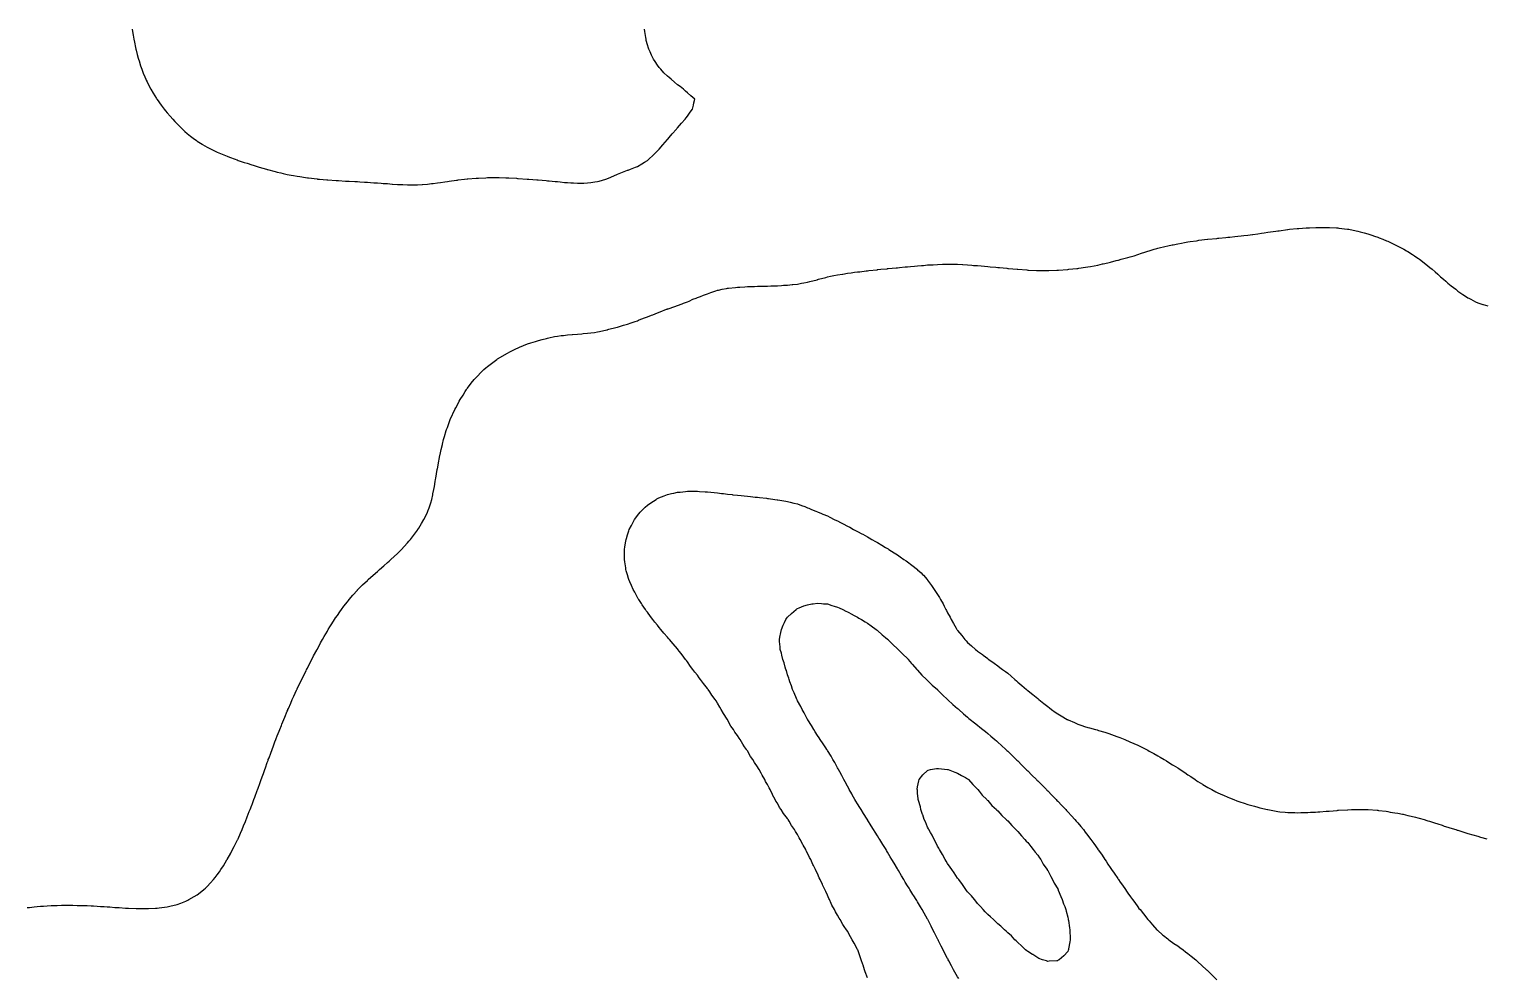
# Model space of a CAD drawing. Extents: x -717077 to -715000, y -984627 to -984000.
# Drawn here: x -715565.3 to -715419.6, y -984095.2 to -984000.5 of the extents above; entities that cross this region are included whole.
import ezdxf

# ---------------------------------------------------------------- set-up
doc = ezdxf.new("R2010")
doc.units = 0
doc.layers.add('buffer_B1_0_1_clip', color=7, linetype='Continuous')

msp = doc.modelspace()

# ---------------------------------------------------------------- linework, layer by layer
at = {"layer": 'buffer_B1_0_1_clip'}
for points in [[(-715555, -984000.5), (-715554.93, -984000.94), (-715554.91, -984001.09), (-715554.84, -984001.5), (-715554.78, -984001.79), (-715554.67, -984002.33), (-715554.63, -984002.5), (-715554.61, -984002.61), (-715554.49, -984003.03), (-715554.4, -984003.41), (-715554.37, -984003.5), (-715554.31, -984003.68), (-715554.16, -984004.17), (-715554.04, -984004.5), (-715553.89, -984004.89), (-715553.73, -984005.27), (-715553.63, -984005.5), (-715553.59, -984005.59), (-715553.49, -984005.77), (-715553.25, -984006.25), (-715553.12, -984006.5), (-715552.89, -984006.9), (-715552.56, -984007.43), (-715552.52, -984007.5), (-715552.51, -984007.52), (-715552.49, -984007.54), (-715552.1, -984008.11), (-715551.81, -984008.5), (-715551.67, -984008.67), (-715551.49, -984008.87), (-715551.21, -984009.21), (-715550.95, -984009.5), (-715550.73, -984009.74), (-715550.49, -984009.97), (-715550.24, -984010.24), (-715549.97, -984010.5), (-715549.73, -984010.73), (-715549.49, -984010.93), (-715549.18, -984011.18), (-715548.76, -984011.5), (-715548.61, -984011.61), (-715548.49, -984011.69), (-715548, -984012), (-715547.98, -984012.02), (-715547.49, -984012.3), (-715547.37, -984012.37), (-715547.11, -984012.5), (-715546.69, -984012.7), (-715546.49, -984012.78), (-715546, -984012.99), (-715545.99, -984013), (-715545.49, -984013.2), (-715545.28, -984013.28), (-715544.7, -984013.5), (-715544.55, -984013.55), (-715544.49, -984013.57), (-715544.39, -984013.61), (-715543.8, -984013.81), (-715543.49, -984013.9), (-715543.05, -984014.05), (-715542.89, -984014.1), (-715542.49, -984014.23), (-715542.29, -984014.29), (-715541.57, -984014.5), (-715541.51, -984014.52), (-715541.47, -984014.53), (-715540.72, -984014.72), (-715540.49, -984014.78), (-715540.13, -984014.86), (-715539.91, -984014.92), (-715539.49, -984015.01), (-715539.09, -984015.09), (-715538.87, -984015.13), (-715538.49, -984015.2), (-715538.24, -984015.24), (-715537.67, -984015.32), (-715537.49, -984015.35), (-715537.37, -984015.37), (-715536.52, -984015.47), (-715536.49, -984015.48), (-715536.48, -984015.48), (-715536.26, -984015.5), (-715535.55, -984015.56), (-715535.49, -984015.56), (-715535.43, -984015.56), (-715534.62, -984015.63), (-715534.49, -984015.63), (-715534.36, -984015.64), (-715533.68, -984015.68), (-715533.49, -984015.69), (-715533.3, -984015.69), (-715532.73, -984015.73), (-715532.49, -984015.74), (-715532.24, -984015.75), (-715531.78, -984015.79), (-715531.49, -984015.8), (-715531.18, -984015.82), (-715530.84, -984015.85), (-715530.49, -984015.86), (-715530.1, -984015.89), (-715529.91, -984015.91), (-715529.49, -984015.94), (-715529.02, -984015.98), (-715528.98, -984015.98), (-715528.49, -984016.02), (-715528.03, -984016.04), (-715527.95, -984016.04), (-715527.49, -984016.06), (-715527.06, -984016.06), (-715526.93, -984016.06), (-715526.49, -984016.06), (-715526.02, -984016.02), (-715525.97, -984016.02), (-715525.49, -984015.99), (-715525.07, -984015.93), (-715524.91, -984015.91), (-715524.49, -984015.86), (-715524.19, -984015.81), (-715523.74, -984015.75), (-715523.49, -984015.71), (-715523.31, -984015.68), (-715522.58, -984015.59), (-715522.49, -984015.58), (-715522.42, -984015.57), (-715521.77, -984015.5), (-715521.52, -984015.47), (-715521.49, -984015.47), (-715521.46, -984015.47), (-715520.6, -984015.4), (-715520.49, -984015.39), (-715520.38, -984015.38), (-715519.65, -984015.35), (-715519.49, -984015.34), (-715519.33, -984015.34), (-715518.67, -984015.33), (-715518.49, -984015.32), (-715518.32, -984015.33), (-715517.65, -984015.35), (-715517.49, -984015.35), (-715517.35, -984015.36), (-715516.59, -984015.4), (-715516.49, -984015.41), (-715516.41, -984015.41), (-715515.51, -984015.48), (-715515.49, -984015.49), (-715515.48, -984015.49), (-715515.34, -984015.5), (-715514.55, -984015.56), (-715514.49, -984015.56), (-715514.43, -984015.57), (-715513.63, -984015.64), (-715513.49, -984015.65), (-715513.33, -984015.66), (-715512.72, -984015.72), (-715512.49, -984015.74), (-715512.23, -984015.77), (-715511.8, -984015.81), (-715511.49, -984015.84), (-715511.14, -984015.86), (-715510.87, -984015.87), (-715510.49, -984015.89), (-715510.11, -984015.89), (-715509.87, -984015.88), (-715509.49, -984015.87), (-715509.17, -984015.83), (-715508.76, -984015.76), (-715508.49, -984015.73), (-715508.31, -984015.68), (-715507.67, -984015.5), (-715507.54, -984015.46), (-715507.49, -984015.44), (-715507.38, -984015.39), (-715506.85, -984015.15), (-715506.49, -984014.99), (-715506.15, -984014.85), (-715505.66, -984014.66), (-715505.49, -984014.6), (-715505.41, -984014.58), (-715505.18, -984014.5), (-715504.69, -984014.3), (-715504.49, -984014.21), (-715504.04, -984013.95), (-715503.79, -984013.79), (-715503.49, -984013.61), (-715503.43, -984013.56), (-715503.36, -984013.5), (-715502.91, -984013.08), (-715502.49, -984012.67), (-715502.41, -984012.58), (-715502.34, -984012.5), (-715501.95, -984012.05), (-715501.49, -984011.53), (-715501.48, -984011.51), (-715501.47, -984011.5), (-715501.33, -984011.34), (-715501.02, -984010.97), (-715500.6, -984010.5), (-715500.55, -984010.44), (-715500.49, -984010.37), (-715500.09, -984009.9), (-715499.71, -984009.5), (-715499.63, -984009.37), (-715499.49, -984009.18), (-715499.21, -984008.79), (-715498.98, -984008.5), (-715498.9, -984008.1), (-715498.85, -984007.85), (-715498.77, -984007.5), (-715499.16, -984007.16), (-715499.49, -984006.86), (-715499.68, -984006.69), (-715499.88, -984006.5), (-715500.24, -984006.24), (-715500.49, -984006.05), (-715500.8, -984005.8), (-715501.14, -984005.5), (-715501.33, -984005.34), (-715501.49, -984005.2), (-715501.85, -984004.85), (-715502.17, -984004.5), (-715502.32, -984004.32), (-715502.49, -984004.09), (-715502.74, -984003.74), (-715502.89, -984003.5), (-715503.09, -984003.1), (-715503.24, -984002.75), (-715503.36, -984002.5), (-715503.39, -984002.4), (-715503.49, -984002.05), (-715503.61, -984001.62), (-715503.64, -984001.5), (-715503.67, -984001.33), (-715503.75, -984000.75), (-715503.78, -984000.5)], [(-715565.49, -984088.29), (-715565.26, -984088.27), (-715564.78, -984088.22), (-715564.49, -984088.19), (-715564.16, -984088.16), (-715563.86, -984088.14), (-715563.49, -984088.11), (-715563.09, -984088.09), (-715562.91, -984088.09), (-715562.49, -984088.07), (-715562.06, -984088.06), (-715561.93, -984088.06), (-715561.49, -984088.06), (-715561.06, -984088.06), (-715560.93, -984088.06), (-715560.49, -984088.07), (-715560.07, -984088.08), (-715559.91, -984088.08), (-715559.49, -984088.1), (-715559.11, -984088.11), (-715558.86, -984088.13), (-715558.49, -984088.15), (-715558.16, -984088.17), (-715557.8, -984088.2), (-715557.49, -984088.22), (-715557.23, -984088.23), (-715556.72, -984088.28), (-715556.49, -984088.29), (-715556.29, -984088.3), (-715555.65, -984088.34), (-715555.49, -984088.35), (-715555.35, -984088.35), (-715554.61, -984088.39), (-715554.49, -984088.39), (-715554.38, -984088.39), (-715553.6, -984088.39), (-715553.49, -984088.39), (-715553.37, -984088.38), (-715552.65, -984088.35), (-715552.49, -984088.34), (-715552.3, -984088.31), (-715551.75, -984088.25), (-715551.49, -984088.21), (-715551.11, -984088.12), (-715550.92, -984088.08), (-715550.49, -984087.97), (-715550.15, -984087.85), (-715549.63, -984087.64), (-715549.49, -984087.58), (-715549.44, -984087.56), (-715549.34, -984087.5), (-715548.79, -984087.2), (-715548.49, -984087.01), (-715548.2, -984086.79), (-715547.85, -984086.5), (-715547.66, -984086.34), (-715547.49, -984086.19), (-715547.16, -984085.83), (-715546.88, -984085.5), (-715546.7, -984085.29), (-715546.49, -984085.02), (-715546.28, -984084.72), (-715546.13, -984084.5), (-715545.88, -984084.11), (-715545.53, -984083.53), (-715545.51, -984083.5), (-715545.5, -984083.49), (-715545.49, -984083.48), (-715545.14, -984082.85), (-715544.96, -984082.5), (-715544.8, -984082.2), (-715544.49, -984081.58), (-715544.47, -984081.53), (-715544.45, -984081.5), (-715544.42, -984081.43), (-715544.16, -984080.84), (-715544.01, -984080.5), (-715543.86, -984080.13), (-715543.68, -984079.68), (-715543.6, -984079.5), (-715543.57, -984079.42), (-715543.49, -984079.22), (-715543.29, -984078.7), (-715543.21, -984078.5), (-715543.04, -984078.04), (-715543.01, -984077.98), (-715542.83, -984077.5), (-715542.74, -984077.26), (-715542.49, -984076.58), (-715542.47, -984076.52), (-715542.46, -984076.5), (-715542.45, -984076.45), (-715542.2, -984075.79), (-715542.1, -984075.5), (-715541.94, -984075.05), (-715541.88, -984074.89), (-715541.75, -984074.5), (-715541.68, -984074.32), (-715541.49, -984073.8), (-715541.42, -984073.58), (-715541.39, -984073.5), (-715541.32, -984073.33), (-715541.14, -984072.85), (-715541.02, -984072.5), (-715540.87, -984072.12), (-715540.73, -984071.74), (-715540.64, -984071.5), (-715540.6, -984071.39), (-715540.49, -984071.12), (-715540.32, -984070.67), (-715540.25, -984070.5), (-715540.08, -984070.09), (-715540.03, -984069.96), (-715539.85, -984069.5), (-715539.74, -984069.25), (-715539.49, -984068.66), (-715539.45, -984068.55), (-715539.43, -984068.5), (-715539.38, -984068.38), (-715539.14, -984067.85), (-715538.99, -984067.5), (-715538.83, -984067.16), (-715538.56, -984066.57), (-715538.53, -984066.5), (-715538.52, -984066.47), (-715538.49, -984066.42), (-715538.19, -984065.8), (-715538.05, -984065.5), (-715537.87, -984065.13), (-715537.62, -984064.63), (-715537.56, -984064.5), (-715537.54, -984064.46), (-715537.49, -984064.37), (-715537.2, -984063.8), (-715537.05, -984063.5), (-715536.86, -984063.14), (-715536.55, -984062.56), (-715536.52, -984062.5), (-715536.51, -984062.48), (-715536.49, -984062.45), (-715536.16, -984061.84), (-715535.98, -984061.5), (-715535.8, -984061.19), (-715535.49, -984060.66), (-715535.43, -984060.56), (-715535.4, -984060.5), (-715535.24, -984060.24), (-715535.05, -984059.95), (-715534.77, -984059.5), (-715534.66, -984059.33), (-715534.49, -984059.09), (-715534.25, -984058.74), (-715534.08, -984058.5), (-715533.83, -984058.17), (-715533.49, -984057.73), (-715533.39, -984057.6), (-715533.31, -984057.5), (-715532.93, -984057.06), (-715532.49, -984056.57), (-715532.46, -984056.53), (-715532.43, -984056.5), (-715531.96, -984056.04), (-715531.49, -984055.59), (-715531.45, -984055.54), (-715531.4, -984055.5), (-715530.92, -984055.07), (-715530.49, -984054.69), (-715530.39, -984054.6), (-715530.27, -984054.5), (-715529.86, -984054.14), (-715529.49, -984053.82), (-715529.32, -984053.67), (-715529.13, -984053.5), (-715528.8, -984053.19), (-715528.49, -984052.89), (-715528.29, -984052.7), (-715528.09, -984052.5), (-715527.81, -984052.19), (-715527.49, -984051.84), (-715527.33, -984051.66), (-715527.19, -984051.5), (-715526.89, -984051.11), (-715526.49, -984050.57), (-715526.47, -984050.53), (-715526.44, -984050.5), (-715526.36, -984050.37), (-715526.08, -984049.92), (-715525.83, -984049.5), (-715525.72, -984049.27), (-715525.49, -984048.76), (-715525.41, -984048.58), (-715525.38, -984048.5), (-715525.32, -984048.33), (-715525.16, -984047.84), (-715525.06, -984047.5), (-715524.95, -984047.04), (-715524.94, -984046.94), (-715524.84, -984046.5), (-715524.78, -984046.21), (-715524.7, -984045.71), (-715524.67, -984045.5), (-715524.64, -984045.36), (-715524.5, -984044.51), (-715524.5, -984044.5), (-715524.5, -984044.49), (-715524.49, -984044.47), (-715524.34, -984043.65), (-715524.32, -984043.5), (-715524.28, -984043.28), (-715524.17, -984042.83), (-715524.11, -984042.5), (-715523.99, -984042.01), (-715523.98, -984041.99), (-715523.87, -984041.5), (-715523.77, -984041.22), (-715523.6, -984040.61), (-715523.57, -984040.5), (-715523.55, -984040.45), (-715523.49, -984040.31), (-715523.28, -984039.72), (-715523.2, -984039.5), (-715522.98, -984039.02), (-715522.96, -984038.96), (-715522.75, -984038.5), (-715522.66, -984038.34), (-715522.49, -984038.03), (-715522.31, -984037.69), (-715522.21, -984037.5), (-715521.93, -984037.07), (-715521.71, -984036.72), (-715521.58, -984036.5), (-715521.54, -984036.45), (-715521.49, -984036.39), (-715521.1, -984035.89), (-715520.81, -984035.5), (-715520.66, -984035.34), (-715520.49, -984035.17), (-715520.16, -984034.83), (-715519.84, -984034.5), (-715519.65, -984034.34), (-715519.49, -984034.22), (-715519.09, -984033.91), (-715518.55, -984033.5), (-715518.52, -984033.48), (-715518.49, -984033.46), (-715517.49, -984032.88), (-715517.25, -984032.75), (-715516.78, -984032.5), (-715516.59, -984032.41), (-715516.49, -984032.37), (-715516.27, -984032.28), (-715515.88, -984032.12), (-715515.49, -984031.96), (-715515.14, -984031.85), (-715514.7, -984031.7), (-715514.49, -984031.64), (-715514.39, -984031.61), (-715514.01, -984031.5), (-715513.6, -984031.4), (-715513.49, -984031.37), (-715513.34, -984031.34), (-715512.77, -984031.22), (-715512.49, -984031.17), (-715512.12, -984031.13), (-715511.9, -984031.1), (-715511.49, -984031.05), (-715511.01, -984031.01), (-715510.99, -984031.01), (-715510.49, -984030.97), (-715510.06, -984030.94), (-715509.92, -984030.92), (-715509.49, -984030.89), (-715509.15, -984030.85), (-715508.8, -984030.8), (-715508.49, -984030.76), (-715508.28, -984030.72), (-715507.55, -984030.56), (-715507.49, -984030.54), (-715507.46, -984030.53), (-715507.34, -984030.5), (-715506.67, -984030.32), (-715506.49, -984030.28), (-715506.18, -984030.19), (-715505.89, -984030.1), (-715505.49, -984029.99), (-715505.13, -984029.86), (-715504.71, -984029.71), (-715504.49, -984029.64), (-715504.4, -984029.6), (-715504.17, -984029.5), (-715503.68, -984029.32), (-715503.49, -984029.25), (-715503.08, -984029.09), (-715502.96, -984029.04), (-715502.49, -984028.86), (-715502.24, -984028.76), (-715501.6, -984028.5), (-715501.52, -984028.47), (-715501.49, -984028.46), (-715501.44, -984028.44), (-715500.77, -984028.22), (-715500.49, -984028.12), (-715500.04, -984027.96), (-715499.89, -984027.89), (-715499.49, -984027.74), (-715499.33, -984027.67), (-715498.95, -984027.5), (-715498.62, -984027.37), (-715498.49, -984027.32), (-715498.2, -984027.21), (-715497.9, -984027.09), (-715497.49, -984026.94), (-715497.17, -984026.82), (-715496.65, -984026.65), (-715496.49, -984026.6), (-715496.41, -984026.58), (-715496.02, -984026.5), (-715495.58, -984026.42), (-715495.49, -984026.4), (-715495.38, -984026.39), (-715494.68, -984026.31), (-715494.49, -984026.29), (-715494.27, -984026.27), (-715493.75, -984026.25), (-715493.49, -984026.23), (-715493.22, -984026.22), (-715492.78, -984026.21), (-715492.49, -984026.2), (-715492.18, -984026.19), (-715491.81, -984026.18), (-715491.49, -984026.17), (-715491.15, -984026.16), (-715490.84, -984026.15), (-715490.49, -984026.14), (-715490.11, -984026.11), (-715489.89, -984026.1), (-715489.49, -984026.08), (-715489.02, -984026.03), (-715488.97, -984026.02), (-715488.49, -984025.97), (-715488.09, -984025.9), (-715487.85, -984025.86), (-715487.49, -984025.79), (-715487.26, -984025.73), (-715486.54, -984025.54), (-715486.49, -984025.53), (-715486.47, -984025.52), (-715486.39, -984025.5), (-715485.68, -984025.31), (-715485.49, -984025.26), (-715485.2, -984025.2), (-715484.86, -984025.13), (-715484.49, -984025.05), (-715484.01, -984024.98), (-715483.97, -984024.97), (-715483.49, -984024.89), (-715483.14, -984024.85), (-715482.79, -984024.8), (-715482.49, -984024.76), (-715482.26, -984024.74), (-715481.65, -984024.66), (-715481.49, -984024.64), (-715481.36, -984024.63), (-715480.53, -984024.54), (-715480.49, -984024.53), (-715480.46, -984024.53), (-715480.16, -984024.5), (-715479.55, -984024.44), (-715479.49, -984024.43), (-715479.42, -984024.42), (-715478.64, -984024.35), (-715478.49, -984024.34), (-715478.31, -984024.32), (-715477.73, -984024.27), (-715477.49, -984024.24), (-715477.21, -984024.21), (-715476.81, -984024.18), (-715476.49, -984024.15), (-715476.12, -984024.12), (-715475.89, -984024.11), (-715475.49, -984024.07), (-715475.04, -984024.04), (-715474.95, -984024.04), (-715474.49, -984024.01), (-715474, -984024), (-715473.99, -984024), (-715473.49, -984023.99), (-715473, -984024), (-715472.99, -984024), (-715472.49, -984024), (-715472.02, -984024.03), (-715471.96, -984024.03), (-715471.49, -984024.06), (-715471.08, -984024.09), (-715470.89, -984024.11), (-715470.49, -984024.13), (-715470.15, -984024.16), (-715469.8, -984024.2), (-715469.49, -984024.22), (-715469.24, -984024.24), (-715468.69, -984024.3), (-715468.49, -984024.32), (-715468.32, -984024.33), (-715467.59, -984024.4), (-715467.49, -984024.41), (-715467.41, -984024.42), (-715466.53, -984024.5), (-715466.5, -984024.5), (-715466.49, -984024.5), (-715466.49, -984024.5), (-715465.57, -984024.57), (-715465.49, -984024.58), (-715465.41, -984024.58), (-715464.61, -984024.62), (-715464.49, -984024.62), (-715464.37, -984024.63), (-715463.62, -984024.62), (-715463.49, -984024.63), (-715463.37, -984024.62), (-715462.58, -984024.59), (-715462.49, -984024.59), (-715462.41, -984024.58), (-715461.51, -984024.51), (-715461.49, -984024.51), (-715461.48, -984024.51), (-715461.39, -984024.5), (-715460.58, -984024.42), (-715460.49, -984024.41), (-715460.39, -984024.39), (-715459.7, -984024.3), (-715459.49, -984024.26), (-715459.2, -984024.21), (-715458.85, -984024.15), (-715458.49, -984024.08), (-715458.02, -984023.97), (-715457.95, -984023.96), (-715457.49, -984023.85), (-715457.21, -984023.79), (-715456.63, -984023.63), (-715456.49, -984023.6), (-715456.42, -984023.58), (-715456.14, -984023.5), (-715455.63, -984023.37), (-715455.49, -984023.33), (-715455.24, -984023.25), (-715454.86, -984023.14), (-715454.49, -984023.02), (-715454.1, -984022.9), (-715453.79, -984022.8), (-715453.49, -984022.7), (-715453.34, -984022.66), (-715452.84, -984022.5), (-715452.57, -984022.42), (-715452.49, -984022.4), (-715452.36, -984022.37), (-715451.77, -984022.22), (-715451.49, -984022.15), (-715451.06, -984022.06), (-715450.95, -984022.04), (-715450.49, -984021.94), (-715450.12, -984021.88), (-715449.82, -984021.82), (-715449.49, -984021.77), (-715449.26, -984021.73), (-715448.63, -984021.64), (-715448.49, -984021.62), (-715448.39, -984021.6), (-715447.51, -984021.5), (-715447.5, -984021.5), (-715447.49, -984021.5), (-715447.49, -984021.5), (-715446.59, -984021.41), (-715446.49, -984021.4), (-715446.38, -984021.39), (-715445.68, -984021.32), (-715445.49, -984021.3), (-715445.28, -984021.28), (-715444.77, -984021.22), (-715444.49, -984021.2), (-715444.15, -984021.16), (-715443.87, -984021.12), (-715443.49, -984021.08), (-715443.01, -984021.01), (-715442.99, -984021.01), (-715442.49, -984020.94), (-715442.11, -984020.89), (-715441.85, -984020.85), (-715441.49, -984020.8), (-715441.23, -984020.76), (-715440.68, -984020.68), (-715440.49, -984020.66), (-715440.36, -984020.64), (-715439.52, -984020.52), (-715439.49, -984020.52), (-715439.48, -984020.52), (-715439.33, -984020.5), (-715438.57, -984020.42), (-715438.49, -984020.41), (-715438.4, -984020.41), (-715437.65, -984020.35), (-715437.49, -984020.34), (-715437.33, -984020.34), (-715436.68, -984020.31), (-715436.49, -984020.31), (-715436.31, -984020.31), (-715435.68, -984020.31), (-715435.49, -984020.32), (-715435.32, -984020.33), (-715434.63, -984020.36), (-715434.49, -984020.37), (-715434.38, -984020.39), (-715433.52, -984020.48), (-715433.49, -984020.48), (-715433.48, -984020.48), (-715433.4, -984020.5), (-715432.65, -984020.65), (-715432.49, -984020.68), (-715432.25, -984020.75), (-715431.86, -984020.86), (-715431.49, -984020.95), (-715431.09, -984021.1), (-715430.81, -984021.19), (-715430.49, -984021.29), (-715430.35, -984021.35), (-715429.98, -984021.5), (-715429.64, -984021.64), (-715429.49, -984021.7), (-715429.1, -984021.89), (-715428.96, -984021.96), (-715428.49, -984022.18), (-715428.29, -984022.3), (-715427.9, -984022.5), (-715427.64, -984022.65), (-715427.49, -984022.73), (-715427.03, -984023.03), (-715426.83, -984023.16), (-715426.49, -984023.38), (-715426.42, -984023.43), (-715426.33, -984023.5), (-715425.86, -984023.87), (-715425.49, -984024.15), (-715425.3, -984024.31), (-715425.07, -984024.5), (-715424.77, -984024.77), (-715424.49, -984025), (-715424.23, -984025.24), (-715423.92, -984025.5), (-715423.7, -984025.7), (-715423.49, -984025.87), (-715423.15, -984026.16), (-715422.71, -984026.5), (-715422.59, -984026.6), (-715422.49, -984026.67), (-715422.01, -984027.01), (-715421.94, -984027.05), (-715421.49, -984027.34), (-715421.39, -984027.4), (-715421.2, -984027.5), (-715420.74, -984027.75), (-715420.49, -984027.86), (-715420.01, -984028.01), (-715419.98, -984028.02), (-715419.49, -984028.16)], [(-715496.49, -984067.85), (-715496.64, -984067.64), (-715496.73, -984067.5), (-715497.05, -984067.05), (-715497.25, -984066.74), (-715497.41, -984066.5), (-715497.45, -984066.45), (-715497.49, -984066.38), (-715497.9, -984065.9), (-715498.2, -984065.5), (-715498.33, -984065.33), (-715498.49, -984065.08), (-715498.76, -984064.77), (-715498.96, -984064.5), (-715499.18, -984064.19), (-715499.49, -984063.72), (-715499.6, -984063.6), (-715499.68, -984063.5), (-715500.04, -984063.04), (-715500.29, -984062.7), (-715500.45, -984062.5), (-715500.47, -984062.47), (-715500.49, -984062.43), (-715500.93, -984061.93), (-715501.3, -984061.5), (-715501.39, -984061.39), (-715501.49, -984061.26), (-715501.85, -984060.86), (-715502.16, -984060.5), (-715502.31, -984060.31), (-715502.49, -984060.08), (-715502.75, -984059.76), (-715502.96, -984059.5), (-715503.19, -984059.19), (-715503.49, -984058.78), (-715503.61, -984058.62), (-715503.7, -984058.5), (-715504.02, -984058.02), (-715504.1, -984057.89), (-715504.36, -984057.5), (-715504.41, -984057.42), (-715504.49, -984057.29), (-715504.77, -984056.78), (-715504.91, -984056.5), (-715505.1, -984056.1), (-715505.24, -984055.75), (-715505.35, -984055.5), (-715505.39, -984055.39), (-715505.49, -984055.05), (-715505.61, -984054.62), (-715505.64, -984054.5), (-715505.67, -984054.33), (-715505.75, -984053.75), (-715505.78, -984053.5), (-715505.78, -984053.22), (-715505.78, -984052.78), (-715505.78, -984052.5), (-715505.74, -984052.25), (-715505.65, -984051.66), (-715505.63, -984051.5), (-715505.6, -984051.39), (-715505.49, -984051.05), (-715505.36, -984050.64), (-715505.31, -984050.5), (-715505.1, -984050.11), (-715505.03, -984049.96), (-715504.78, -984049.5), (-715504.67, -984049.33), (-715504.49, -984049.09), (-715504.22, -984048.78), (-715503.96, -984048.5), (-715503.72, -984048.27), (-715503.49, -984048.07), (-715503.16, -984047.84), (-715502.64, -984047.5), (-715502.55, -984047.44), (-715502.49, -984047.41), (-715502.35, -984047.35), (-715501.84, -984047.15), (-715501.49, -984047.01), (-715501.08, -984046.92), (-715500.86, -984046.87), (-715500.49, -984046.78), (-715500.23, -984046.76), (-715499.7, -984046.7), (-715499.49, -984046.69), (-715499.31, -984046.69), (-715498.68, -984046.68), (-715498.49, -984046.69), (-715498.29, -984046.7), (-715497.73, -984046.74), (-715497.49, -984046.75), (-715496.49, -984046.85), (-715496.1, -984046.9), (-715495.91, -984046.92), (-715495.49, -984046.97), (-715495.02, -984047.02), (-715494.97, -984047.03), (-715494.49, -984047.08), (-715494.12, -984047.12), (-715493.84, -984047.15), (-715493.49, -984047.19), (-715493.21, -984047.22), (-715492.73, -984047.27), (-715492.49, -984047.29), (-715492.31, -984047.31), (-715491.61, -984047.38), (-715491.49, -984047.4), (-715491.41, -984047.41), (-715490.75, -984047.5), (-715490.52, -984047.53), (-715490.49, -984047.53), (-715490.46, -984047.54), (-715489.67, -984047.67), (-715489.49, -984047.7), (-715489.23, -984047.77), (-715488.86, -984047.86), (-715488.49, -984047.95), (-715488.09, -984048.1), (-715487.77, -984048.22), (-715487.49, -984048.33), (-715487.37, -984048.38), (-715487.09, -984048.5), (-715486.66, -984048.67), (-715486.49, -984048.73), (-715486.09, -984048.9), (-715485.95, -984048.96), (-715485.49, -984049.15), (-715485.26, -984049.27), (-715484.82, -984049.5), (-715484.59, -984049.6), (-715484.49, -984049.65), (-715484.2, -984049.8), (-715483.92, -984049.93), (-715483.49, -984050.16), (-715483.27, -984050.28), (-715482.89, -984050.5), (-715482.63, -984050.63), (-715482.49, -984050.7), (-715482.06, -984050.93), (-715481.97, -984050.98), (-715481.49, -984051.25), (-715481.33, -984051.34), (-715481.07, -984051.5), (-715480.69, -984051.7), (-715480.49, -984051.82), (-715480.06, -984052.06), (-715479.7, -984052.3), (-715479.49, -984052.42), (-715479.45, -984052.45), (-715479.38, -984052.5), (-715478.82, -984052.83), (-715478.49, -984053.05), (-715478.22, -984053.23), (-715477.86, -984053.5), (-715477.64, -984053.64), (-715477.49, -984053.75), (-715477.06, -984054.06), (-715476.52, -984054.5), (-715476.51, -984054.51), (-715476.49, -984054.52), (-715476.15, -984054.84), (-715475.99, -984054.99), (-715475.92, -984055.08), (-715475.55, -984055.5), (-715475.52, -984055.53), (-715475.49, -984055.57), (-715475.09, -984056.1), (-715474.83, -984056.5), (-715474.69, -984056.69), (-715474.49, -984057.01), (-715474.3, -984057.31), (-715474.2, -984057.5), (-715473.94, -984057.94), (-715473.83, -984058.16), (-715473.66, -984058.5), (-715473.6, -984058.6), (-715473.49, -984058.82), (-715473.25, -984059.26), (-715473.14, -984059.5), (-715472.89, -984059.89), (-715472.64, -984060.36), (-715472.56, -984060.5), (-715472.53, -984060.54), (-715472.49, -984060.59), (-715472.08, -984061.09), (-715471.77, -984061.5), (-715471.63, -984061.64), (-715471.49, -984061.79), (-715471.11, -984062.12), (-715470.7, -984062.5), (-715470.58, -984062.59), (-715470.49, -984062.66), (-715470, -984063.01), (-715469.94, -984063.06), (-715469.49, -984063.41), (-715469.44, -984063.45), (-715469.38, -984063.5), (-715468.85, -984063.86), (-715468.49, -984064.14), (-715468.28, -984064.29), (-715468.01, -984064.5), (-715467.71, -984064.71), (-715467.49, -984064.88), (-715467.15, -984065.15), (-715466.76, -984065.5), (-715466.62, -984065.62), (-715466.49, -984065.75), (-715466.08, -984066.09), (-715465.62, -984066.5), (-715465.55, -984066.55), (-715465.49, -984066.59), (-715465.1, -984066.9), (-715464.98, -984066.99), (-715464.49, -984067.4), (-715464.44, -984067.44), (-715464.37, -984067.5), (-715463.87, -984067.88), (-715463.49, -984068.2), (-715463.32, -984068.33), (-715463.1, -984068.5), (-715462.74, -984068.75), (-715462.49, -984068.94), (-715462.13, -984069.14), (-715461.53, -984069.5), (-715461.51, -984069.51), (-715461.49, -984069.52), (-715461.46, -984069.54), (-715460.8, -984069.81), (-715460.49, -984069.95), (-715460.08, -984070.09), (-715459.82, -984070.18), (-715459.49, -984070.28), (-715459.32, -984070.33), (-715458.7, -984070.5), (-715458.54, -984070.54), (-715458.49, -984070.55), (-715458.41, -984070.58), (-715457.77, -984070.77), (-715457.49, -984070.87), (-715457.02, -984071.03), (-715456.93, -984071.06), (-715456.49, -984071.22), (-715456.29, -984071.29), (-715455.79, -984071.5), (-715455.58, -984071.58), (-715455.49, -984071.62), (-715455.27, -984071.72), (-715454.88, -984071.89), (-715454.49, -984072.07), (-715454.2, -984072.2), (-715453.62, -984072.5), (-715453.54, -984072.54), (-715453.49, -984072.57), (-715453.34, -984072.65), (-715452.89, -984072.9), (-715452.49, -984073.13), (-715452.26, -984073.26), (-715451.86, -984073.5), (-715451.63, -984073.63), (-715451.49, -984073.72), (-715451.01, -984074.01), (-715450.94, -984074.05), (-715450.49, -984074.34), (-715450.39, -984074.4), (-715450.24, -984074.5), (-715449.79, -984074.79), (-715449.49, -984075.01), (-715449.19, -984075.2), (-715448.76, -984075.5), (-715448.6, -984075.61), (-715448.49, -984075.68), (-715448.02, -984075.97), (-715447.99, -984075.99), (-715447.49, -984076.29), (-715447.36, -984076.36), (-715447.1, -984076.5), (-715446.7, -984076.71), (-715446.49, -984076.81), (-715446.02, -984077.02), (-715445.93, -984077.06), (-715445.49, -984077.26), (-715445.32, -984077.32), (-715444.87, -984077.5), (-715444.6, -984077.61), (-715444.49, -984077.65), (-715444.27, -984077.72), (-715443.85, -984077.86), (-715443.49, -984077.98), (-715443.09, -984078.09), (-715442.83, -984078.17), (-715442.49, -984078.26), (-715442.3, -984078.31), (-715441.51, -984078.5), (-715441.5, -984078.5), (-715441.49, -984078.5), (-715441.49, -984078.5), (-715440.65, -984078.65), (-715440.49, -984078.68), (-715440.29, -984078.71), (-715439.75, -984078.76), (-715439.49, -984078.78), (-715439.2, -984078.79), (-715438.8, -984078.8), (-715438.49, -984078.81), (-715438.19, -984078.8), (-715437.79, -984078.79), (-715437.49, -984078.79), (-715437.22, -984078.77), (-715436.73, -984078.74), (-715436.49, -984078.73), (-715436.28, -984078.71), (-715435.66, -984078.66), (-715435.49, -984078.65), (-715435.35, -984078.64), (-715434.57, -984078.58), (-715434.49, -984078.57), (-715434.42, -984078.57), (-715433.51, -984078.51), (-715433.49, -984078.51), (-715433.48, -984078.51), (-715433.11, -984078.5), (-715432.51, -984078.48), (-715432.49, -984078.48), (-715432.48, -984078.48), (-715431.5, -984078.5), (-715431.49, -984078.5), (-715431.49, -984078.5), (-715431.46, -984078.5), (-715430.56, -984078.57), (-715430.49, -984078.57), (-715430.41, -984078.58), (-715429.67, -984078.67), (-715429.49, -984078.7), (-715429.25, -984078.74), (-715428.81, -984078.81), (-715428.49, -984078.87), (-715428.03, -984078.96), (-715427.97, -984078.97), (-715427.49, -984079.08), (-715427.15, -984079.16), (-715426.73, -984079.27), (-715426.49, -984079.32), (-715426.36, -984079.36), (-715425.86, -984079.5), (-715425.58, -984079.58), (-715425.49, -984079.61), (-715425.33, -984079.67), (-715424.82, -984079.83), (-715424.49, -984079.93), (-715424.06, -984080.07), (-715423.86, -984080.14), (-715423.49, -984080.25), (-715423.31, -984080.31), (-715422.71, -984080.5), (-715422.55, -984080.55), (-715422.49, -984080.57), (-715422.39, -984080.6), (-715421.79, -984080.79), (-715421.49, -984080.88), (-715420.49, -984081.17), (-715420.23, -984081.24), (-715419.59, -984081.41)], [(-715472.38, -984095.38), (-715472.49, -984095.2), (-715472.76, -984094.76), (-715472.9, -984094.5), (-715473.11, -984094.12), (-715473.36, -984093.63), (-715473.43, -984093.5), (-715473.45, -984093.46), (-715473.49, -984093.38), (-715473.8, -984092.81), (-715473.95, -984092.5), (-715474.13, -984092.14), (-715474.39, -984091.6), (-715474.44, -984091.5), (-715474.46, -984091.47), (-715474.49, -984091.4), (-715474.81, -984090.81), (-715474.96, -984090.5), (-715475.14, -984090.15), (-715475.45, -984089.55), (-715475.47, -984089.5), (-715475.48, -984089.49), (-715475.49, -984089.46), (-715475.85, -984088.85), (-715476.04, -984088.5), (-715476.21, -984088.22), (-715476.49, -984087.72), (-715476.58, -984087.58), (-715476.63, -984087.5), (-715476.87, -984087.13), (-715476.97, -984086.97), (-715477.26, -984086.5), (-715477.35, -984086.36), (-715477.49, -984086.11), (-715477.74, -984085.74), (-715477.88, -984085.5), (-715478.11, -984085.12), (-715478.41, -984084.59), (-715478.46, -984084.5), (-715478.47, -984084.48), (-715478.49, -984084.43), (-715478.85, -984083.86), (-715479.06, -984083.5), (-715479.22, -984083.22), (-715479.49, -984082.74), (-715479.59, -984082.59), (-715479.64, -984082.5), (-715479.9, -984082.09), (-715479.97, -984081.98), (-715480.27, -984081.5), (-715480.36, -984081.36), (-715480.49, -984081.13), (-715480.74, -984080.75), (-715480.9, -984080.5), (-715481.12, -984080.13), (-715481.49, -984079.52), (-715481.5, -984079.51), (-715481.5, -984079.5), (-715481.52, -984079.47), (-715481.89, -984078.9), (-715482.14, -984078.5), (-715482.28, -984078.28), (-715482.49, -984077.93), (-715482.66, -984077.66), (-715482.76, -984077.5), (-715483.02, -984077.02), (-715483.08, -984076.91), (-715483.32, -984076.5), (-715483.38, -984076.38), (-715483.49, -984076.17), (-715483.73, -984075.74), (-715483.86, -984075.5), (-715484.07, -984075.08), (-715484.28, -984074.72), (-715484.39, -984074.5), (-715484.43, -984074.43), (-715484.49, -984074.32), (-715484.78, -984073.79), (-715484.96, -984073.5), (-715485.14, -984073.15), (-715485.49, -984072.6), (-715485.53, -984072.54), (-715485.56, -984072.5), (-715485.67, -984072.33), (-715485.92, -984071.92), (-715486.22, -984071.5), (-715486.32, -984071.33), (-715486.49, -984071.1), (-715486.72, -984070.73), (-715486.88, -984070.5), (-715487.1, -984070.1), (-715487.47, -984069.53), (-715487.48, -984069.5), (-715487.49, -984069.49), (-715487.49, -984069.48), (-715487.83, -984068.84), (-715488.03, -984068.5), (-715488.18, -984068.18), (-715488.49, -984067.62), (-715488.53, -984067.54), (-715488.55, -984067.5), (-715488.6, -984067.39), (-715488.84, -984066.84), (-715489, -984066.5), (-715489.11, -984066.12), (-715489.26, -984065.73), (-715489.34, -984065.5), (-715489.37, -984065.38), (-715489.49, -984065.02), (-715489.61, -984064.61), (-715489.65, -984064.5), (-715489.72, -984064.28), (-715489.84, -984063.84), (-715489.95, -984063.5), (-715490.06, -984063.07), (-715490.11, -984062.88), (-715490.22, -984062.5), (-715490.23, -984062.24), (-715490.28, -984061.71), (-715490.3, -984061.5), (-715490.25, -984061.25), (-715490.18, -984060.81), (-715490.11, -984060.5), (-715489.93, -984060.07), (-715489.81, -984059.81), (-715489.66, -984059.5), (-715489.59, -984059.4), (-715489.49, -984059.28), (-715489.1, -984058.9), (-715488.64, -984058.5), (-715488.55, -984058.44), (-715488.49, -984058.41), (-715488.34, -984058.35), (-715487.85, -984058.15), (-715487.49, -984058.02), (-715487.05, -984057.94), (-715486.92, -984057.93), (-715486.49, -984057.86), (-715486.1, -984057.89), (-715485.91, -984057.92), (-715485.49, -984057.95), (-715485.08, -984058.09), (-715484.83, -984058.17), (-715484.49, -984058.27), (-715484.34, -984058.34), (-715483.96, -984058.5), (-715483.65, -984058.66), (-715483.49, -984058.73), (-715483, -984059.01), (-715482.97, -984059.02), (-715482.49, -984059.27), (-715482.36, -984059.36), (-715482.11, -984059.5), (-715481.74, -984059.74), (-715481.49, -984059.88), (-715481.14, -984060.14), (-715480.62, -984060.5), (-715480.55, -984060.56), (-715480.49, -984060.59), (-715480.02, -984061.03), (-715479.7, -984061.29), (-715479.49, -984061.46), (-715479.48, -984061.48), (-715479.46, -984061.5), (-715478.98, -984061.99), (-715478.49, -984062.42), (-715478.46, -984062.46), (-715478.42, -984062.5), (-715477.97, -984062.98), (-715477.49, -984063.41), (-715477.45, -984063.46), (-715477.42, -984063.5), (-715477.1, -984063.89), (-715477.01, -984064.01), (-715476.56, -984064.5), (-715476.53, -984064.53), (-715476.49, -984064.56), (-715476.06, -984065.06), (-715475.6, -984065.5), (-715475.55, -984065.55), (-715475.49, -984065.6), (-715475.04, -984066.05), (-715474.52, -984066.5), (-715474.5, -984066.51), (-715474.49, -984066.52), (-715474.02, -984067.02), (-715473.5, -984067.5), (-715473.5, -984067.5), (-715473.49, -984067.5), (-715473.47, -984067.52), (-715472.98, -984067.98), (-715472.49, -984068.39), (-715472.44, -984068.44), (-715472.37, -984068.5), (-715471.91, -984068.92), (-715471.49, -984069.27), (-715471.37, -984069.38), (-715471.23, -984069.5), (-715470.82, -984069.82), (-715470.49, -984070.07), (-715470.26, -984070.27), (-715469.98, -984070.5), (-715469.71, -984070.71), (-715469.49, -984070.88), (-715469.16, -984071.16), (-715468.78, -984071.5), (-715468.62, -984071.63), (-715468.49, -984071.75), (-715468.1, -984072.1), (-715467.67, -984072.5), (-715467.58, -984072.59), (-715467.49, -984072.67), (-715467.07, -984073.07), (-715466.64, -984073.5), (-715466.57, -984073.57), (-715466.49, -984073.64), (-715466.06, -984074.06), (-715465.63, -984074.5), (-715465.56, -984074.57), (-715465.49, -984074.64), (-715465.06, -984075.06), (-715464.62, -984075.5), (-715464.56, -984075.56), (-715464.49, -984075.63), (-715464.05, -984076.06), (-715463.62, -984076.5), (-715463.56, -984076.56), (-715463.49, -984076.64), (-715463.06, -984077.06), (-715462.64, -984077.5), (-715462.57, -984077.58), (-715462.49, -984077.67), (-715462.08, -984078.08), (-715461.69, -984078.5), (-715461.6, -984078.6), (-715461.49, -984078.72), (-715461.11, -984079.12), (-715460.77, -984079.5), (-715460.64, -984079.64), (-715460.49, -984079.82), (-715460.18, -984080.18), (-715459.92, -984080.5), (-715459.74, -984080.74), (-715459.49, -984081.09), (-715459.31, -984081.32), (-715459.18, -984081.5), (-715458.89, -984081.89), (-715458.49, -984082.47), (-715458.48, -984082.49), (-715458.47, -984082.5), (-715458.42, -984082.57), (-715458.06, -984083.07), (-715457.77, -984083.5), (-715457.66, -984083.67), (-715457.49, -984083.95), (-715457.26, -984084.27), (-715457.1, -984084.5), (-715456.85, -984084.86), (-715456.49, -984085.4), (-715456.45, -984085.46), (-715456.42, -984085.5), (-715456.24, -984085.76), (-715456.03, -984086.04), (-715455.72, -984086.5), (-715455.63, -984086.64), (-715455.49, -984086.86), (-715455.22, -984087.22), (-715455.02, -984087.5), (-715454.79, -984087.8), (-715454.49, -984088.22), (-715454.37, -984088.37), (-715454.26, -984088.5), (-715453.92, -984088.93), (-715453.49, -984089.48), (-715453.49, -984089.49), (-715453.48, -984089.5), (-715453.36, -984089.63), (-715453.02, -984090.02), (-715452.58, -984090.5), (-715452.54, -984090.54), (-715452.49, -984090.59), (-715452, -984091.01), (-715451.93, -984091.07), (-715451.49, -984091.42), (-715451.45, -984091.45), (-715451.38, -984091.5), (-715450.87, -984091.87), (-715450.49, -984092.13), (-715450.28, -984092.28), (-715449.96, -984092.5), (-715449.7, -984092.7), (-715449.49, -984092.87), (-715449.14, -984093.15), (-715448.7, -984093.5), (-715448.6, -984093.6), (-715448.49, -984093.7), (-715448.08, -984094.08), (-715447.61, -984094.5), (-715447.55, -984094.56), (-715447.49, -984094.62), (-715447.05, -984095.06), (-715446.6, -984095.5)], [(-715481.49, -984095.3), (-715481.72, -984094.72), (-715481.79, -984094.5), (-715481.94, -984094.05), (-715481.97, -984093.97), (-715482.12, -984093.5), (-715482.23, -984093.23), (-715482.47, -984092.52), (-715482.48, -984092.5), (-715482.49, -984092.49), (-715482.49, -984092.47), (-715482.85, -984091.85), (-715483.02, -984091.5), (-715483.2, -984091.21), (-715483.49, -984090.66), (-715483.56, -984090.56), (-715483.59, -984090.5), (-715483.82, -984090.17), (-715483.97, -984089.97), (-715484.24, -984089.5), (-715484.34, -984089.35), (-715484.49, -984089.05), (-715484.71, -984088.71), (-715484.81, -984088.5), (-715485.05, -984088.05), (-715485.12, -984087.87), (-715485.29, -984087.5), (-715485.36, -984087.37), (-715485.49, -984087.06), (-715485.68, -984086.69), (-715485.77, -984086.5), (-715486, -984086.01), (-715486.01, -984085.98), (-715486.22, -984085.5), (-715486.32, -984085.32), (-715486.49, -984084.9), (-715486.63, -984084.64), (-715486.7, -984084.5), (-715486.9, -984084.09), (-715486.97, -984083.97), (-715487.18, -984083.5), (-715487.29, -984083.3), (-715487.49, -984082.84), (-715487.62, -984082.63), (-715487.68, -984082.5), (-715487.92, -984082.07), (-715487.98, -984081.98), (-715488.22, -984081.5), (-715488.32, -984081.33), (-715488.49, -984080.98), (-715488.69, -984080.7), (-715488.81, -984080.5), (-715489.09, -984080.09), (-715489.33, -984079.66), (-715489.43, -984079.5), (-715489.46, -984079.46), (-715489.49, -984079.4), (-715489.89, -984078.9), (-715490.14, -984078.5), (-715490.29, -984078.29), (-715490.49, -984077.87), (-715490.65, -984077.65), (-715490.73, -984077.5), (-715491, -984077.01), (-715491.01, -984076.98), (-715491.24, -984076.5), (-715491.34, -984076.34), (-715491.49, -984075.99), (-715491.68, -984075.68), (-715491.76, -984075.5), (-715492.04, -984075.05), (-715492.13, -984074.87), (-715492.32, -984074.5), (-715492.39, -984074.4), (-715492.49, -984074.22), (-715492.8, -984073.8), (-715492.97, -984073.5), (-715493.19, -984073.19), (-715493.49, -984072.64), (-715493.55, -984072.56), (-715493.58, -984072.5), (-715493.78, -984072.22), (-715493.96, -984071.96), (-715494.23, -984071.5), (-715494.34, -984071.35), (-715494.49, -984071.1), (-715494.75, -984070.75), (-715494.9, -984070.5), (-715495.15, -984070.15), (-715495.49, -984069.52), (-715495.5, -984069.51), (-715495.51, -984069.5), (-715495.54, -984069.46), (-715495.89, -984068.9), (-715496.12, -984068.5), (-715496.26, -984068.27), (-715496.49, -984067.85)]]:
    msp.add_lwpolyline(points, dxfattribs=at)
msp.add_lwpolyline([(-715461.88, -984093.12), (-715462.33, -984093.5), (-715462.43, -984093.56), (-715462.49, -984093.6), (-715462.59, -984093.6), (-715463.33, -984093.66), (-715463.49, -984093.67), (-715463.62, -984093.62), (-715464.02, -984093.5), (-715464.36, -984093.37), (-715464.49, -984093.32), (-715464.99, -984092.99), (-715465.02, -984092.97), (-715465.49, -984092.68), (-715465.59, -984092.6), (-715465.71, -984092.5), (-715466.1, -984092.11), (-715466.49, -984091.77), (-715466.63, -984091.63), (-715466.77, -984091.5), (-715467.12, -984091.12), (-715467.49, -984090.8), (-715467.64, -984090.65), (-715467.8, -984090.5), (-715468.16, -984090.16), (-715468.49, -984089.9), (-715468.69, -984089.7), (-715468.92, -984089.5), (-715469.22, -984089.22), (-715469.49, -984089), (-715469.73, -984088.73), (-715469.95, -984088.5), (-715470.19, -984088.2), (-715470.49, -984087.88), (-715470.66, -984087.66), (-715470.8, -984087.5), (-715471.11, -984087.12), (-715471.49, -984086.73), (-715471.59, -984086.59), (-715471.66, -984086.5), (-715471.99, -984086), (-715472, -984086), (-715472.38, -984085.5), (-715472.43, -984085.43), (-715472.49, -984085.36), (-715472.83, -984084.83), (-715473.07, -984084.5), (-715473.23, -984084.24), (-715473.49, -984083.89), (-715473.64, -984083.64), (-715473.73, -984083.5), (-715473.99, -984083), (-715473.99, -984083), (-715474.3, -984082.5), (-715474.36, -984082.37), (-715474.49, -984082.17), (-715474.72, -984081.72), (-715474.85, -984081.5), (-715475.05, -984081.05), (-715475.21, -984080.79), (-715475.36, -984080.5), (-715475.4, -984080.41), (-715475.49, -984080.25), (-715475.72, -984079.72), (-715475.83, -984079.5), (-715475.98, -984079.01), (-715475.99, -984078.99), (-715476.17, -984078.5), (-715476.22, -984078.23), (-715476.41, -984077.59), (-715476.43, -984077.5), (-715476.43, -984077.43), (-715476.49, -984076.86), (-715476.52, -984076.53), (-715476.53, -984076.5), (-715476.53, -984076.47), (-715476.49, -984076.24), (-715476.38, -984075.61), (-715476.34, -984075.5), (-715475.97, -984075.02), (-715475.49, -984074.58), (-715475.44, -984074.56), (-715475.21, -984074.5), (-715474.61, -984074.39), (-715474.49, -984074.38), (-715474.39, -984074.4), (-715473.51, -984074.48), (-715473.49, -984074.49), (-715473.48, -984074.49), (-715473.45, -984074.5), (-715472.76, -984074.77), (-715472.49, -984074.85), (-715472.09, -984075.1), (-715471.69, -984075.3), (-715471.49, -984075.41), (-715471.45, -984075.45), (-715471.39, -984075.5), (-715470.98, -984075.99), (-715470.49, -984076.46), (-715470.48, -984076.48), (-715470.46, -984076.5), (-715470.33, -984076.67), (-715470.04, -984077.05), (-715469.58, -984077.5), (-715469.54, -984077.55), (-715469.49, -984077.59), (-715469.07, -984078.08), (-715468.62, -984078.5), (-715468.56, -984078.56), (-715468.49, -984078.62), (-715468.08, -984079.08), (-715467.63, -984079.5), (-715467.56, -984079.57), (-715467.49, -984079.63), (-715467.09, -984080.09), (-715466.67, -984080.5), (-715466.59, -984080.6), (-715466.49, -984080.69), (-715466.12, -984081.13), (-715465.76, -984081.5), (-715465.64, -984081.65), (-715465.49, -984081.8), (-715465.19, -984082.2), (-715464.93, -984082.5), (-715464.75, -984082.76), (-715464.49, -984083.06), (-715464.32, -984083.32), (-715464.18, -984083.5), (-715463.94, -984083.94), (-715463.67, -984084.32), (-715463.55, -984084.5), (-715463.53, -984084.54), (-715463.49, -984084.6), (-715463.19, -984085.19), (-715463, -984085.5), (-715462.84, -984085.85), (-715462.49, -984086.43), (-715462.47, -984086.48), (-715462.46, -984086.5), (-715462.43, -984086.56), (-715462.18, -984087.18), (-715462.03, -984087.5), (-715461.91, -984087.91), (-715461.79, -984088.2), (-715461.69, -984088.5), (-715461.66, -984088.66), (-715461.49, -984089.24), (-715461.45, -984089.45), (-715461.43, -984089.5), (-715461.42, -984089.58), (-715461.32, -984090.32), (-715461.28, -984090.5), (-715461.27, -984090.73), (-715461.26, -984091.26), (-715461.24, -984091.5), (-715461.27, -984091.73), (-715461.4, -984092.41), (-715461.41, -984092.5), (-715461.44, -984092.56), (-715461.49, -984092.67)], close=True, dxfattribs=at)

doc.saveas('drawing.dxf')
